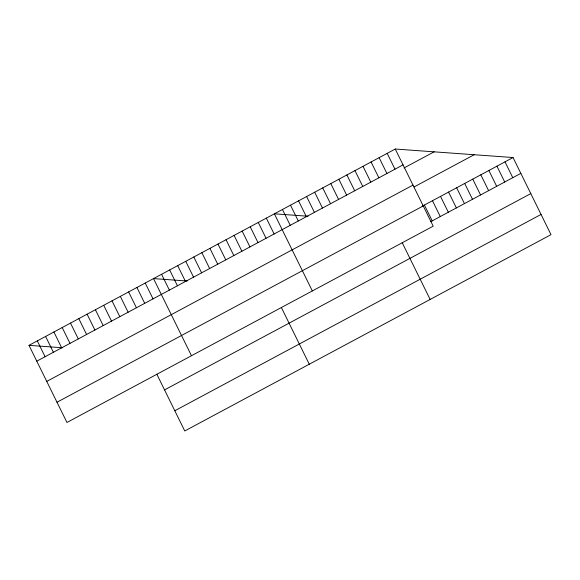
<?xml version="1.0" encoding="UTF-8"?>
<svg xmlns="http://www.w3.org/2000/svg" width="580" height="580" viewBox="0 0 580 580"><rect width="100%" height="100%" fill="white"/><g stroke="black" fill="none" stroke-linecap="round" stroke-linejoin="round"><path stroke-width="0.87" d="M395.248 149.031L433.195 226.156L66.954 422.465L29 345.339L395.248 149.031L513.046 157.535L551 234.661L184.752 430.969L156.81 374.18M36.794 361.173L403.042 164.865M404.086 167.932L434.123 151.837M46.748 381.401L412.989 185.093M414.113 186.927L474.172 154.729M422.218 206.219L513.046 157.535M57 402.237L423.248 205.929M430.744 221.669L520.84 173.376M164.546 389.912L530.794 193.604M174.805 410.749L541.046 214.44M308.074 216.246L274.383 213.81L312.337 290.935M187.217 281.024L153.526 278.589L191.472 355.721M29 345.339L62.691 347.768M504.991 161.856L512.785 177.697M496.937 166.177L504.73 182.011M488.875 170.491L496.668 186.332M480.82 174.812L488.614 190.653M472.758 179.133L480.559 194.974M464.703 183.447L472.497 199.288M456.649 187.768L464.442 203.609M448.587 192.089L456.38 207.93M440.532 196.402L448.325 212.244M432.477 200.724L440.271 216.565M424.415 205.044L432.209 220.886M387.186 153.345L394.98 169.186M379.132 157.666L386.925 173.507M371.077 161.987L378.87 177.821M402.194 242.65L430.135 299.447M363.015 166.3L370.808 182.142M354.96 170.621L362.754 186.463M346.905 174.942L354.699 190.784M338.843 179.256L346.637 195.097M330.788 183.577L338.582 199.418M322.726 187.898L330.527 203.739M314.672 192.212L322.465 208.053M306.617 196.533L314.411 212.374M298.555 200.854L306.349 216.695M290.5 205.175L298.294 221.009M282.445 209.489L290.239 225.33M266.329 218.131L274.123 233.972M258.267 222.444L266.068 238.286M250.212 226.765L258.006 242.607M281.329 307.436L309.278 364.226M242.157 231.087L249.951 246.928M234.095 235.4L241.889 251.242M226.04 239.721L233.834 255.562M217.986 244.042L225.78 259.883M209.924 248.356L217.718 264.197M201.869 252.677L209.663 268.518M193.814 256.998L201.608 272.839M185.752 261.319L193.546 277.153M177.697 265.633L185.491 281.474M169.635 269.954L177.436 285.795M161.581 274.275L169.375 290.116M145.225 283.04L153.018 298.881M136.924 287.492L144.717 303.333M128.622 291.943L136.416 307.777M120.321 296.387L128.115 312.228M112.013 300.839L119.813 316.68M103.711 305.29L111.512 321.132M95.41 309.742L103.204 325.576M87.109 314.186L94.903 330.027M78.808 318.637L86.601 334.479M70.506 323.089L78.3 338.93M62.205 327.54L69.999 343.375M53.904 331.985L61.697 347.826M45.602 336.436L53.396 352.277M37.301 340.888L45.095 356.729"/></g></svg>
